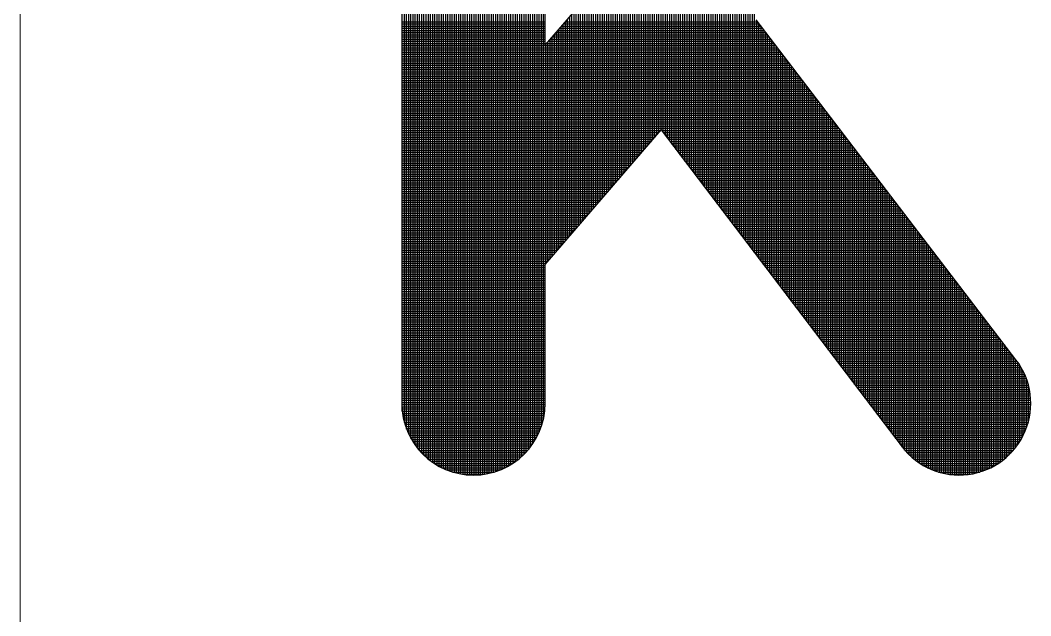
# Model space of a CAD drawing. Header units: inches. Extents: x 1128 to 1969, y -3 to 591.
# Drawn here: x 1795.09 to 1803.16, y 95.75 to 100.5 of the extents above; entities that cross this region are included whole.
import ezdxf

# ---------------------------------------------------------------- set-up
doc = ezdxf.new("R2010")
doc.units = ezdxf.units.IN
doc.header["$MEASUREMENT"] = 0
doc.layers.add('BG 0 -1', color=7, linetype='Continuous')
doc.layers.add('BG ÇÑ±¹Áö¿ª³\xad¹æ±â¼úÁÖ½ÄÈ¸»ç CI', color=7, linetype='Continuous')

msp = doc.modelspace()

# ---------------------------------------------------------------- linework, layer by layer
at = {"layer": 'BG 0 -1', "color": 7, "linetype": 'Continuous', "lineweight": 9}
msp.add_line((1795.0925, 197.7906), (1795.0925, 15.5006), dxfattribs=at)
at = {"layer": 'BG ÇÑ±¹Áö¿ª³\xad¹æ±â¼úÁÖ½ÄÈ¸»ç CI', "color": 242, "linetype": 'Continuous', "lineweight": 25, "true_color": 0xd51c29}
for p, q in [((1798.6115, 96.8834), (1798.6115, 103.5202)), ((1798.6289, 96.8806), (1798.6289, 103.523)), ((1798.6463, 96.8783), (1798.6463, 103.5253)), ((1798.6636, 96.8766), (1798.6636, 103.527)), ((1798.681, 96.8754), (1798.681, 103.5282)), ((1798.6984, 96.8747), (1798.6984, 103.5289)), ((1798.7157, 96.8746), (1798.7157, 103.529)), ((1798.7331, 96.875), (1798.7331, 103.5286)), ((1798.7505, 96.8759), (1798.7505, 103.5277)), ((1798.7678, 96.8773), (1798.7678, 103.5263)), ((1798.7852, 96.8793), (1798.7852, 103.5243)), ((1798.8026, 96.8818), (1798.8026, 103.5217)), ((1798.8199, 96.8849), (1798.8199, 103.5187)), ((1798.4032, 96.9648), (1798.4032, 103.4388)), ((1798.4205, 96.9541), (1798.4205, 103.4495)), ((1798.4379, 96.9442), (1798.4379, 103.4594)), ((1798.4553, 96.9351), (1798.4553, 103.4684)), ((1798.4726, 96.9268), (1798.4726, 103.4768)), ((1798.49, 96.9192), (1798.49, 103.4844)), ((1798.5074, 96.9122), (1798.5074, 103.4914)), ((1798.5247, 96.9059), (1798.5247, 103.4977)), ((1798.5421, 96.9002), (1798.5421, 103.5034)), ((1798.5594, 96.8951), (1798.5594, 103.5084)), ((1798.5768, 96.8906), (1798.5768, 103.5129)), ((1798.5942, 96.8867), (1798.5942, 103.5169)), ((1798.8373, 96.8885), (1798.8373, 103.515)), ((1798.8546, 96.8927), (1798.8546, 103.5108)), ((1798.872, 96.8975), (1798.872, 103.5061)), ((1798.8894, 96.9029), (1798.8894, 103.5007)), ((1798.9067, 96.9089), (1798.9067, 103.4947)), ((1798.9241, 96.9155), (1798.9241, 103.4881)), ((1798.9415, 96.9228), (1798.9415, 103.4808)), ((1798.9588, 96.9308), (1798.9588, 103.4728)), ((1798.9762, 96.9394), (1798.9762, 103.4641)), ((1798.9936, 96.9489), (1798.9936, 103.4547)), ((1799.0109, 96.9591), (1799.0109, 103.4445)), ((1798.3163, 97.0329), (1798.3163, 103.3707)), ((1798.3337, 97.017), (1798.3337, 103.3866)), ((1798.3511, 97.0024), (1798.3511, 103.4012)), ((1798.3684, 96.9888), (1798.3684, 103.4148)), ((1798.3858, 96.9763), (1798.3858, 103.4273)), ((1799.0283, 96.9702), (1799.0283, 103.4334)), ((1799.0457, 96.9822), (1799.0457, 103.4213)), ((1799.063, 96.9952), (1799.063, 103.4084)), ((1799.0804, 97.0093), (1799.0804, 103.3943)), ((1799.0977, 97.0245), (1799.0977, 103.379)), ((1799.1151, 97.0411), (1799.1151, 103.3625)), ((1798.2469, 97.1128), (1798.2469, 103.2908)), ((1798.2643, 97.0899), (1798.2643, 103.3137)), ((1798.2816, 97.0691), (1798.2816, 103.3344)), ((1798.299, 97.0502), (1798.299, 103.3533)), ((1799.1325, 97.0592), (1799.1325, 103.3444)), ((1799.1498, 97.0789), (1799.1498, 103.3247)), ((1799.1672, 97.1007), (1799.1672, 103.3029)), ((1799.1846, 97.1248), (1799.1846, 103.2788)), ((1801.8958, 103.3309), (1799.2838, 100.3072)), ((1798.1948, 97.201), (1798.1948, 103.2026)), ((1798.2122, 97.1674), (1798.2122, 103.2362)), ((1798.2295, 97.1384), (1798.2295, 103.2652)), ((1799.2019, 97.1519), (1799.2019, 103.2517)), ((1799.2193, 97.1829), (1799.2193, 103.2207)), ((1798.1774, 97.2414), (1798.1774, 103.1622)), ((1799.2367, 97.2194), (1799.2367, 103.1841)), ((1799.254, 97.2647), (1799.254, 103.1389)), ((1798.1601, 97.294), (1798.1601, 103.1096)), ((1799.2714, 97.3284), (1799.2714, 103.0751)), ((1798.1393, 102.9568), (1798.1393, 97.4468)), ((1798.1427, 97.3845), (1798.1427, 103.0191)), ((1799.2838, 100.3072), (1799.2838, 102.9568)), ((1800.9557, 98.649), (1800.9557, 102.2427)), ((1800.8863, 98.7404), (1800.8863, 102.1623)), ((1800.9037, 98.7176), (1800.9037, 102.1824)), ((1800.921, 98.6947), (1800.921, 102.2025)), ((1800.9384, 98.6719), (1800.9384, 102.2226)), ((1800.8168, 98.8318), (1800.8168, 102.0819)), ((1800.8342, 98.8089), (1800.8342, 102.102)), ((1800.8516, 98.7861), (1800.8516, 102.1221)), ((1800.8689, 98.7632), (1800.8689, 102.1422)), ((1800.7474, 98.9231), (1800.7474, 102.0015)), ((1800.7647, 98.9003), (1800.7647, 102.0216)), ((1800.7821, 98.8774), (1800.7821, 102.0417)), ((1800.7995, 98.8546), (1800.7995, 102.0618)), ((1800.6779, 99.0145), (1800.6779, 101.9211)), ((1800.6953, 98.9916), (1800.6953, 101.9412)), ((1800.7126, 98.9688), (1800.7126, 101.9613)), ((1800.73, 98.9459), (1800.73, 101.9814)), ((1800.6085, 99.1058), (1800.6085, 101.8407)), ((1800.6258, 99.083), (1800.6258, 101.8608)), ((1800.6432, 99.0601), (1800.6432, 101.8809)), ((1800.6606, 99.0373), (1800.6606, 101.901)), ((1800.539, 99.1972), (1800.539, 101.7603)), ((1800.5564, 99.1743), (1800.5564, 101.7804)), ((1800.5737, 99.1515), (1800.5737, 101.8005)), ((1800.5911, 99.1287), (1800.5911, 101.8206)), ((1800.4695, 99.2885), (1800.4695, 101.6799)), ((1800.4869, 99.2657), (1800.4869, 101.7)), ((1800.5043, 99.2428), (1800.5043, 101.7201)), ((1800.5216, 99.22), (1800.5216, 101.7402)), ((1800.4001, 99.3799), (1800.4001, 101.5995)), ((1800.4175, 99.357), (1800.4175, 101.6196)), ((1800.4348, 99.3342), (1800.4348, 101.6397)), ((1800.4522, 99.3114), (1800.4522, 101.6598)), ((1800.3306, 99.4712), (1800.3306, 101.5191)), ((1800.348, 99.4484), (1800.348, 101.5392)), ((1800.3654, 99.4256), (1800.3654, 101.5593)), ((1800.3827, 99.4027), (1800.3827, 101.5794)), ((1800.2612, 99.5626), (1800.2612, 101.4387)), ((1800.2785, 99.5398), (1800.2785, 101.4588)), ((1800.2959, 99.5169), (1800.2959, 101.4789)), ((1800.3133, 99.4941), (1800.3133, 101.499)), ((1800.1917, 99.6076), (1800.1917, 101.3583)), ((1800.2091, 99.6277), (1800.2091, 101.3784)), ((1800.2264, 99.6083), (1800.2264, 101.3985)), ((1800.2438, 99.5854), (1800.2438, 101.4186)), ((1800.1223, 99.5272), (1800.1223, 101.2779)), ((1800.1396, 99.5473), (1800.1396, 101.298)), ((1800.157, 99.5674), (1800.157, 101.3181)), ((1800.1743, 99.5875), (1800.1743, 101.3382)), ((1800.0528, 99.4468), (1800.0528, 101.1975)), ((1800.0702, 99.4669), (1800.0702, 101.2176)), ((1800.0875, 99.487), (1800.0875, 101.2377)), ((1800.1049, 99.5071), (1800.1049, 101.2578)), ((1799.9833, 99.3664), (1799.9833, 101.1171)), ((1800.0007, 99.3865), (1800.0007, 101.1372)), ((1800.0181, 99.4066), (1800.0181, 101.1573)), ((1800.0354, 99.4267), (1800.0354, 101.1774)), ((1799.8965, 99.2658), (1799.8965, 101.0165)), ((1799.9139, 99.2859), (1799.9139, 101.0366)), ((1799.9312, 99.306), (1799.9312, 101.0568)), ((1799.9486, 99.3262), (1799.9486, 101.0769)), ((1799.966, 99.3463), (1799.966, 101.097)), ((1799.8271, 99.1854), (1799.8271, 100.9361)), ((1799.8444, 99.2055), (1799.8444, 100.9562)), ((1799.8618, 99.2256), (1799.8618, 100.9763)), ((1799.8792, 99.2457), (1799.8792, 100.9964)), ((1799.7576, 99.105), (1799.7576, 100.8557)), ((1799.775, 99.1251), (1799.775, 100.8758)), ((1799.7923, 99.1452), (1799.7923, 100.8959)), ((1799.8097, 99.1653), (1799.8097, 100.916)), ((1799.6881, 99.0246), (1799.6881, 100.7753)), ((1799.7055, 99.0447), (1799.7055, 100.7954)), ((1799.7229, 99.0648), (1799.7229, 100.8155)), ((1799.7402, 99.0849), (1799.7402, 100.8356)), ((1799.6187, 98.9442), (1799.6187, 100.6949)), ((1799.636, 98.9643), (1799.636, 100.715)), ((1799.6534, 98.9844), (1799.6534, 100.7351)), ((1799.6708, 99.0045), (1799.6708, 100.7552)), ((1799.5492, 98.8638), (1799.5492, 100.6145)), ((1799.5666, 98.8839), (1799.5666, 100.6346)), ((1799.584, 98.904), (1799.584, 100.6547)), ((1799.6013, 98.9241), (1799.6013, 100.6748)), ((1799.4798, 98.7834), (1799.4798, 100.5341)), ((1799.4971, 98.8035), (1799.4971, 100.5542)), ((1799.5145, 98.8236), (1799.5145, 100.5743)), ((1799.5319, 98.8437), (1799.5319, 100.5944)), ((1798.1393, 100.493), (1799.2838, 100.493)), ((1798.1393, 100.4757), (1799.2838, 100.4757)), ((1798.1393, 100.4583), (1799.2838, 100.4583)), ((1799.4103, 98.703), (1799.4103, 100.4537)), ((1799.4143, 100.4583), (1801.0066, 100.4583)), ((1799.4277, 98.7231), (1799.4277, 100.4738)), ((1799.4293, 100.4757), (1800.9933, 100.4757)), ((1799.4443, 100.493), (1800.9801, 100.493)), ((1799.445, 98.7432), (1799.445, 100.4939)), ((1799.4624, 98.7633), (1799.4624, 100.514)), ((1803.0428, 97.7949), (1800.9691, 100.5074)), ((1800.9731, 98.6262), (1800.9731, 100.5021)), ((1800.9905, 98.6034), (1800.9905, 100.4794)), ((1801.0078, 98.5805), (1801.0078, 100.4567)), ((1798.1393, 100.441), (1799.2838, 100.441)), ((1798.1393, 100.4236), (1799.2838, 100.4236)), ((1798.1393, 100.4062), (1799.2838, 100.4062)), ((1798.1393, 100.3889), (1799.2838, 100.3889)), ((1798.1393, 100.3715), (1799.2838, 100.3715)), ((1799.3393, 100.3715), (1801.073, 100.3715)), ((1799.3409, 98.6226), (1799.3409, 100.3733)), ((1799.3543, 100.3889), (1801.0597, 100.3889)), ((1799.3582, 98.6427), (1799.3582, 100.3934)), ((1799.3693, 100.4062), (1801.0464, 100.4062)), ((1799.3756, 98.6628), (1799.3756, 100.4135)), ((1799.3843, 100.4236), (1801.0332, 100.4236)), ((1799.3929, 98.6829), (1799.3929, 100.4336)), ((1799.3993, 100.441), (1801.0199, 100.441)), ((1801.0252, 98.5577), (1801.0252, 100.434)), ((1801.0426, 98.5349), (1801.0426, 100.4113)), ((1801.0599, 98.512), (1801.0599, 100.3886)), ((1798.1393, 100.3541), (1799.2838, 100.3541)), ((1798.1393, 100.3368), (1799.2838, 100.3368)), ((1798.1393, 100.3194), (1799.2838, 100.3194)), ((1798.1393, 100.302), (1801.1261, 100.302)), ((1799.2888, 98.5623), (1799.2888, 100.313)), ((1799.2943, 100.3194), (1801.1128, 100.3194)), ((1799.3061, 98.5824), (1799.3061, 100.3331)), ((1799.3093, 100.3368), (1801.0995, 100.3368)), ((1799.3235, 98.6025), (1799.3235, 100.3532)), ((1799.3243, 100.3541), (1801.0863, 100.3541)), ((1801.0773, 98.4892), (1801.0773, 100.3659)), ((1801.0947, 98.4663), (1801.0947, 100.3432)), ((1801.112, 98.4435), (1801.112, 100.3204)), ((1801.1294, 98.4207), (1801.1294, 100.2977)), ((1798.1393, 100.2847), (1801.1394, 100.2847)), ((1798.1393, 100.2673), (1801.1526, 100.2673)), ((1798.1393, 100.2499), (1801.1659, 100.2499)), ((1798.1393, 100.2326), (1801.1792, 100.2326)), ((1798.1393, 100.2152), (1801.1925, 100.2152)), ((1801.1468, 98.3978), (1801.1468, 100.275)), ((1801.1641, 98.375), (1801.1641, 100.2523)), ((1801.1815, 98.3521), (1801.1815, 100.2296)), ((1798.1393, 100.1979), (1801.2058, 100.1979)), ((1798.1393, 100.1805), (1801.219, 100.1805)), ((1798.1393, 100.1631), (1801.2323, 100.1631)), ((1798.1393, 100.1458), (1801.2456, 100.1458)), ((1801.1989, 98.3293), (1801.1989, 100.2069)), ((1801.2162, 98.3065), (1801.2162, 100.1842)), ((1801.2336, 98.2836), (1801.2336, 100.1614)), ((1801.2509, 98.2608), (1801.2509, 100.1387)), ((1798.1393, 100.1284), (1801.2589, 100.1284)), ((1798.1393, 100.111), (1801.2721, 100.111)), ((1798.1393, 100.0937), (1801.2854, 100.0937)), ((1798.1393, 100.0763), (1801.2987, 100.0763)), ((1798.1393, 100.0589), (1801.312, 100.0589)), ((1801.2683, 98.238), (1801.2683, 100.116)), ((1801.2857, 98.2151), (1801.2857, 100.0933)), ((1801.303, 98.1923), (1801.303, 100.0706)), ((1798.1393, 100.0416), (1801.3252, 100.0416)), ((1798.1393, 100.0242), (1801.3385, 100.0242)), ((1798.1393, 100.0068), (1801.3518, 100.0068)), ((1798.1393, 99.9895), (1801.3651, 99.9895)), ((1798.1393, 99.9721), (1801.3783, 99.9721)), ((1801.3204, 98.1694), (1801.3204, 100.0479)), ((1801.3378, 98.1466), (1801.3378, 100.0252)), ((1801.3551, 98.1238), (1801.3551, 100.0025)), ((1801.3725, 98.1009), (1801.3725, 99.9797)), ((1798.1393, 99.9547), (1801.3916, 99.9547)), ((1798.1393, 99.9374), (1801.4049, 99.9374)), ((1798.1393, 99.92), (1801.4182, 99.92)), ((1798.1393, 99.9027), (1801.4314, 99.9027)), ((1801.3899, 98.0781), (1801.3899, 99.957)), ((1801.4072, 98.0552), (1801.4072, 99.9343)), ((1801.4246, 98.0324), (1801.4246, 99.9116)), ((1801.442, 98.0096), (1801.442, 99.8889)), ((1798.1393, 99.8853), (1801.4447, 99.8853)), ((1798.1393, 99.8679), (1801.458, 99.8679)), ((1798.1393, 99.8506), (1801.4713, 99.8506)), ((1798.1393, 99.8332), (1801.4845, 99.8332)), ((1798.1393, 99.8158), (1801.4978, 99.8158)), ((1801.4593, 97.9867), (1801.4593, 99.8662)), ((1801.4767, 97.9639), (1801.4767, 99.8435)), ((1801.494, 97.9411), (1801.494, 99.8208)), ((1798.1393, 99.7985), (1801.5111, 99.7985)), ((1798.1393, 99.7811), (1801.5244, 99.7811)), ((1798.1393, 99.7637), (1801.5376, 99.7637)), ((1798.1393, 99.7464), (1801.5509, 99.7464)), ((1798.1393, 99.729), (1801.5642, 99.729)), ((1801.5114, 97.9182), (1801.5114, 99.798)), ((1801.5288, 97.8954), (1801.5288, 99.7753)), ((1801.5461, 97.8725), (1801.5461, 99.7526)), ((1801.5635, 97.8497), (1801.5635, 99.7299)), ((1798.1393, 99.7116), (1801.5775, 99.7116)), ((1798.1393, 99.6943), (1801.5907, 99.6943)), ((1798.1393, 99.6769), (1801.604, 99.6769)), ((1798.1393, 99.6596), (1801.6173, 99.6596)), ((1801.5809, 97.8269), (1801.5809, 99.7072)), ((1801.5982, 97.804), (1801.5982, 99.6845)), ((1801.6156, 97.7812), (1801.6156, 99.6618)), ((1798.1393, 99.6422), (1801.6306, 99.6422)), ((1798.1393, 99.6248), (1800.2066, 99.6248)), ((1798.1393, 99.6075), (1800.1916, 99.6075)), ((1798.1393, 99.5901), (1800.1766, 99.5901)), ((1798.1393, 99.5727), (1800.1616, 99.5727)), ((1799.2838, 98.5565), (1800.2105, 99.6293)), ((1800.2105, 99.6293), (1802.1336, 97.0998)), ((1800.2139, 99.6248), (1801.6438, 99.6248)), ((1800.2271, 99.6075), (1801.6571, 99.6075)), ((1800.2403, 99.5901), (1801.6704, 99.5901)), ((1800.2535, 99.5727), (1801.6837, 99.5727)), ((1801.633, 97.7583), (1801.633, 99.6391)), ((1801.6503, 97.7355), (1801.6503, 99.6163)), ((1801.6677, 97.7127), (1801.6677, 99.5936)), ((1801.6851, 97.6898), (1801.6851, 99.5709)), ((1798.1393, 99.5554), (1800.1466, 99.5554)), ((1798.1393, 99.538), (1800.1316, 99.538)), ((1798.1393, 99.5206), (1800.1166, 99.5206)), ((1798.1393, 99.5033), (1800.1016, 99.5033)), ((1798.1393, 99.4859), (1800.0866, 99.4859)), ((1800.2667, 99.5554), (1801.6969, 99.5554)), ((1800.2799, 99.538), (1801.7102, 99.538)), ((1800.2931, 99.5206), (1801.7235, 99.5206)), ((1800.3063, 99.5033), (1801.7368, 99.5033)), ((1800.3195, 99.4859), (1801.75, 99.4859)), ((1801.7024, 97.667), (1801.7024, 99.5482)), ((1801.7198, 97.6442), (1801.7198, 99.5255)), ((1801.7372, 97.6213), (1801.7372, 99.5028)), ((1798.1393, 99.4685), (1800.0716, 99.4685)), ((1798.1393, 99.4512), (1800.0566, 99.4512)), ((1798.1393, 99.4338), (1800.0416, 99.4338)), ((1798.1393, 99.4164), (1800.0266, 99.4164)), ((1800.3327, 99.4685), (1801.7633, 99.4685)), ((1800.3459, 99.4512), (1801.7766, 99.4512)), ((1800.3591, 99.4338), (1801.7899, 99.4338)), ((1800.3723, 99.4164), (1801.8032, 99.4164)), ((1801.7545, 97.5985), (1801.7545, 99.4801)), ((1801.7719, 97.5756), (1801.7719, 99.4574)), ((1801.7892, 97.5528), (1801.7892, 99.4346)), ((1801.8066, 97.53), (1801.8066, 99.4119)), ((1798.1393, 99.3991), (1800.0116, 99.3991)), ((1798.1393, 99.3817), (1799.9966, 99.3817)), ((1798.1393, 99.3644), (1799.9816, 99.3644)), ((1798.1393, 99.347), (1799.9666, 99.347)), ((1798.1393, 99.3296), (1799.9516, 99.3296)), ((1800.3855, 99.3991), (1801.8164, 99.3991)), ((1800.3987, 99.3817), (1801.8297, 99.3817)), ((1800.4119, 99.3644), (1801.843, 99.3644)), ((1800.4251, 99.347), (1801.8563, 99.347)), ((1800.4383, 99.3296), (1801.8695, 99.3296)), ((1801.824, 97.5071), (1801.824, 99.3892)), ((1801.8413, 97.4843), (1801.8413, 99.3665)), ((1801.8587, 97.4614), (1801.8587, 99.3438)), ((1798.1393, 99.3123), (1799.9366, 99.3123)), ((1798.1393, 99.2949), (1799.9216, 99.2949)), ((1798.1393, 99.2775), (1799.9066, 99.2775)), ((1798.1393, 99.2602), (1799.8916, 99.2602)), ((1798.1393, 99.2428), (1799.8766, 99.2428)), ((1800.4515, 99.3123), (1801.8828, 99.3123)), ((1800.4647, 99.2949), (1801.8961, 99.2949)), ((1800.4779, 99.2775), (1801.9094, 99.2775)), ((1800.4911, 99.2602), (1801.9226, 99.2602)), ((1800.5043, 99.2428), (1801.9359, 99.2428)), ((1801.8761, 97.4386), (1801.8761, 99.3211)), ((1801.8934, 97.4158), (1801.8934, 99.2984)), ((1801.9108, 97.3929), (1801.9108, 99.2756)), ((1801.9282, 97.3701), (1801.9282, 99.2529)), ((1798.1393, 99.2254), (1799.8616, 99.2254)), ((1798.1393, 99.2081), (1799.8466, 99.2081)), ((1798.1393, 99.1907), (1799.8316, 99.1907)), ((1798.1393, 99.1733), (1799.8166, 99.1733)), ((1800.5175, 99.2254), (1801.9492, 99.2254)), ((1800.5307, 99.2081), (1801.9625, 99.2081)), ((1800.5439, 99.1907), (1801.9757, 99.1907)), ((1800.5571, 99.1733), (1801.989, 99.1733)), ((1801.9455, 97.3473), (1801.9455, 99.2302)), ((1801.9629, 97.3244), (1801.9629, 99.2075)), ((1801.9803, 97.3016), (1801.9803, 99.1848)), ((1801.9976, 97.2787), (1801.9976, 99.1621)), ((1798.1393, 99.156), (1799.8016, 99.156)), ((1798.1393, 99.1386), (1799.7866, 99.1386)), ((1798.1393, 99.1213), (1799.7716, 99.1213)), ((1798.1393, 99.1039), (1799.7566, 99.1039)), ((1798.1393, 99.0865), (1799.7416, 99.0865)), ((1800.5703, 99.156), (1802.0023, 99.156)), ((1800.5835, 99.1386), (1802.0156, 99.1386)), ((1800.5967, 99.1213), (1802.0288, 99.1213)), ((1800.6099, 99.1039), (1802.0421, 99.1039)), ((1800.6231, 99.0865), (1802.0554, 99.0865)), ((1802.015, 97.2559), (1802.015, 99.1394)), ((1802.0323, 97.2331), (1802.0323, 99.1167)), ((1802.0497, 97.2102), (1802.0497, 99.0939)), ((1798.1393, 99.0692), (1799.7266, 99.0692)), ((1798.1393, 99.0518), (1799.7116, 99.0518)), ((1798.1393, 99.0344), (1799.6966, 99.0344)), ((1798.1393, 99.0171), (1799.6816, 99.0171)), ((1798.1393, 98.9997), (1799.6666, 98.9997)), ((1800.6363, 99.0692), (1802.0687, 99.0692)), ((1800.6495, 99.0518), (1802.0819, 99.0518)), ((1800.6627, 99.0344), (1802.0952, 99.0344)), ((1800.6759, 99.0171), (1802.1085, 99.0171)), ((1800.6891, 98.9997), (1802.1218, 98.9997)), ((1802.0671, 97.1874), (1802.0671, 99.0712)), ((1802.0844, 97.1645), (1802.0844, 99.0485)), ((1802.1018, 97.1417), (1802.1018, 99.0258)), ((1802.1192, 97.1189), (1802.1192, 99.0031)), ((1798.1393, 98.9823), (1799.6516, 98.9823)), ((1798.1393, 98.965), (1799.6366, 98.965)), ((1798.1393, 98.9476), (1799.6216, 98.9476)), ((1798.1393, 98.9302), (1799.6066, 98.9302)), ((1800.7023, 98.9823), (1802.135, 98.9823)), ((1800.7155, 98.965), (1802.1483, 98.965)), ((1800.7287, 98.9476), (1802.1616, 98.9476)), ((1800.742, 98.9302), (1802.1749, 98.9302)), ((1802.1365, 97.0961), (1802.1365, 98.9804)), ((1802.1539, 97.0748), (1802.1539, 98.9577)), ((1802.1713, 97.0554), (1802.1713, 98.935)), ((1798.1393, 98.9129), (1799.5916, 98.9129)), ((1798.1393, 98.8955), (1799.5766, 98.8955)), ((1798.1393, 98.8781), (1799.5616, 98.8781)), ((1798.1393, 98.8608), (1799.5466, 98.8608)), ((1798.1393, 98.8434), (1799.5316, 98.8434)), ((1800.7552, 98.9129), (1802.1881, 98.9129)), ((1800.7684, 98.8955), (1802.2014, 98.8955)), ((1800.7816, 98.8781), (1802.2147, 98.8781)), ((1800.7948, 98.8608), (1802.228, 98.8608)), ((1800.808, 98.8434), (1802.2412, 98.8434)), ((1802.1886, 97.0376), (1802.1886, 98.9122)), ((1802.206, 97.0214), (1802.206, 98.8895)), ((1802.2234, 97.0064), (1802.2234, 98.8668)), ((1802.2407, 96.9925), (1802.2407, 98.8441)), ((1798.1393, 98.8261), (1799.5166, 98.8261)), ((1798.1393, 98.8087), (1799.5016, 98.8087)), ((1798.1393, 98.7913), (1799.4866, 98.7913)), ((1798.1393, 98.774), (1799.4716, 98.774)), ((1800.8212, 98.8261), (1802.2545, 98.8261)), ((1800.8344, 98.8087), (1802.2678, 98.8087)), ((1800.8476, 98.7913), (1802.2811, 98.7913)), ((1800.8608, 98.774), (1802.2943, 98.774)), ((1802.2581, 96.9797), (1802.2581, 98.8214)), ((1802.2755, 96.9679), (1802.2755, 98.7987)), ((1802.2928, 96.957), (1802.2928, 98.776)), ((1798.1393, 98.7566), (1799.4566, 98.7566)), ((1798.1393, 98.7392), (1799.4416, 98.7392)), ((1798.1393, 98.7219), (1799.4266, 98.7219)), ((1798.1393, 98.7045), (1799.4116, 98.7045)), ((1798.1393, 98.6871), (1799.3966, 98.6871)), ((1800.874, 98.7566), (1802.3076, 98.7566)), ((1800.8872, 98.7392), (1802.3209, 98.7392)), ((1800.9004, 98.7219), (1802.3342, 98.7219)), ((1800.9136, 98.7045), (1802.3474, 98.7045)), ((1800.9268, 98.6871), (1802.3607, 98.6871)), ((1802.3102, 96.9469), (1802.3102, 98.7533)), ((1802.3275, 96.9376), (1802.3275, 98.7305)), ((1802.3449, 96.9291), (1802.3449, 98.7078)), ((1802.3623, 96.9213), (1802.3623, 98.6851)), ((1798.1393, 98.6698), (1799.3816, 98.6698)), ((1798.1393, 98.6524), (1799.3666, 98.6524)), ((1798.1393, 98.635), (1799.3516, 98.635)), ((1798.1393, 98.6177), (1799.3366, 98.6177)), ((1798.1393, 98.6003), (1799.3216, 98.6003)), ((1800.94, 98.6698), (1802.374, 98.6698)), ((1800.9532, 98.6524), (1802.3873, 98.6524)), ((1800.9664, 98.635), (1802.4006, 98.635)), ((1800.9796, 98.6177), (1802.4138, 98.6177)), ((1800.9928, 98.6003), (1802.4271, 98.6003)), ((1802.3796, 96.9141), (1802.3796, 98.6624)), ((1802.397, 96.9076), (1802.397, 98.6397)), ((1802.4144, 96.9018), (1802.4144, 98.617)), ((1798.1393, 98.583), (1799.3066, 98.583)), ((1798.1393, 98.5656), (1799.2916, 98.5656)), ((1798.1393, 98.5482), (1799.2838, 98.5482)), ((1798.1393, 98.5309), (1799.2838, 98.5309)), ((1799.2838, 97.4468), (1799.2838, 98.5565)), ((1801.006, 98.583), (1802.4404, 98.583)), ((1801.0192, 98.5656), (1802.4537, 98.5656)), ((1801.0324, 98.5482), (1802.4669, 98.5482)), ((1801.0456, 98.5309), (1802.4802, 98.5309)), ((1802.4317, 96.8965), (1802.4317, 98.5943)), ((1802.4491, 96.8918), (1802.4491, 98.5715)), ((1802.4665, 96.8878), (1802.4665, 98.5488)), ((1802.4838, 96.8842), (1802.4838, 98.5261)), ((1798.1393, 98.5135), (1799.2838, 98.5135)), ((1798.1393, 98.4961), (1799.2838, 98.4961)), ((1798.1393, 98.4788), (1799.2838, 98.4788)), ((1798.1393, 98.4614), (1799.2838, 98.4614)), ((1798.1393, 98.444), (1799.2838, 98.444)), ((1801.0588, 98.5135), (1802.4935, 98.5135)), ((1801.072, 98.4961), (1802.5068, 98.4961)), ((1801.0852, 98.4788), (1802.52, 98.4788)), ((1801.0984, 98.4614), (1802.5333, 98.4614)), ((1801.1116, 98.444), (1802.5466, 98.444)), ((1802.5012, 96.8813), (1802.5012, 98.5034)), ((1802.5186, 96.8789), (1802.5186, 98.4807)), ((1802.5359, 96.877), (1802.5359, 98.458)), ((1802.5533, 96.8757), (1802.5533, 98.4353)), ((1798.1393, 98.4267), (1799.2838, 98.4267)), ((1798.1393, 98.4093), (1799.2838, 98.4093)), ((1798.1393, 98.3919), (1799.2838, 98.3919)), ((1798.1393, 98.3746), (1799.2838, 98.3746)), ((1798.1393, 98.3572), (1799.2838, 98.3572)), ((1801.1248, 98.4267), (1802.5599, 98.4267)), ((1801.138, 98.4093), (1802.5731, 98.4093)), ((1801.1512, 98.3919), (1802.5864, 98.3919)), ((1801.1644, 98.3746), (1802.5997, 98.3746)), ((1801.1776, 98.3572), (1802.613, 98.3572)), ((1802.5706, 96.8748), (1802.5706, 98.4126)), ((1802.588, 96.8746), (1802.588, 98.3898)), ((1802.6054, 96.8748), (1802.6054, 98.3671)), ((1798.1393, 98.3399), (1799.2838, 98.3399)), ((1798.1393, 98.3225), (1799.2838, 98.3225)), ((1798.1393, 98.3051), (1799.2838, 98.3051)), ((1798.1393, 98.2878), (1799.2838, 98.2878)), ((1801.1908, 98.3399), (1802.6262, 98.3399)), ((1801.204, 98.3225), (1802.6395, 98.3225)), ((1801.2172, 98.3051), (1802.6528, 98.3051)), ((1801.2304, 98.2878), (1802.6661, 98.2878)), ((1802.6227, 96.8756), (1802.6227, 98.3444)), ((1802.6401, 96.8769), (1802.6401, 98.3217)), ((1802.6575, 96.8787), (1802.6575, 98.299)), ((1802.6748, 96.8811), (1802.6748, 98.2763)), ((1798.1393, 98.2704), (1799.2838, 98.2704)), ((1798.1393, 98.253), (1799.2838, 98.253)), ((1798.1393, 98.2357), (1799.2838, 98.2357)), ((1798.1393, 98.2183), (1799.2838, 98.2183)), ((1798.1393, 98.2009), (1799.2838, 98.2009)), ((1801.2436, 98.2704), (1802.6793, 98.2704)), ((1801.2569, 98.253), (1802.6926, 98.253)), ((1801.2701, 98.2357), (1802.7059, 98.2357)), ((1801.2833, 98.2183), (1802.7192, 98.2183)), ((1801.2965, 98.2009), (1802.7324, 98.2009)), ((1802.6922, 96.884), (1802.6922, 98.2536)), ((1802.7096, 96.8875), (1802.7096, 98.2309)), ((1802.7269, 96.8915), (1802.7269, 98.2081)), ((1798.1393, 98.1836), (1799.2838, 98.1836)), ((1798.1393, 98.1662), (1799.2838, 98.1662)), ((1798.1393, 98.1488), (1799.2838, 98.1488)), ((1798.1393, 98.1315), (1799.2838, 98.1315)), ((1798.1393, 98.1141), (1799.2838, 98.1141)), ((1801.3097, 98.1836), (1802.7457, 98.1836)), ((1801.3229, 98.1662), (1802.759, 98.1662)), ((1801.3361, 98.1488), (1802.7723, 98.1488)), ((1801.3493, 98.1315), (1802.7855, 98.1315)), ((1801.3625, 98.1141), (1802.7988, 98.1141)), ((1802.7443, 96.8961), (1802.7443, 98.1854)), ((1802.7617, 96.9013), (1802.7617, 98.1627)), ((1802.779, 96.9071), (1802.779, 98.14)), ((1802.7964, 96.9136), (1802.7964, 98.1173)), ((1798.1393, 98.0967), (1799.2838, 98.0967)), ((1798.1393, 98.0794), (1799.2838, 98.0794)), ((1798.1393, 98.062), (1799.2838, 98.062)), ((1798.1393, 98.0447), (1799.2838, 98.0447)), ((1801.3757, 98.0967), (1802.8121, 98.0967)), ((1801.3889, 98.0794), (1802.8254, 98.0794)), ((1801.4021, 98.062), (1802.8386, 98.062)), ((1801.4153, 98.0447), (1802.8519, 98.0447)), ((1802.8138, 96.9207), (1802.8138, 98.0946)), ((1802.8311, 96.9284), (1802.8311, 98.0719)), ((1802.8485, 96.9369), (1802.8485, 98.0492)), ((1798.1393, 98.0273), (1799.2838, 98.0273)), ((1798.1393, 98.0099), (1799.2838, 98.0099)), ((1798.1393, 97.9926), (1799.2838, 97.9926)), ((1798.1393, 97.9752), (1799.2838, 97.9752)), ((1798.1393, 97.9578), (1799.2838, 97.9578)), ((1801.4285, 98.0273), (1802.8652, 98.0273)), ((1801.4417, 98.0099), (1802.8785, 98.0099)), ((1801.4549, 97.9926), (1802.8917, 97.9926)), ((1801.4681, 97.9752), (1802.905, 97.9752)), ((1801.4813, 97.9578), (1802.9183, 97.9578)), ((1802.8658, 96.9462), (1802.8658, 98.0264)), ((1802.8832, 96.9562), (1802.8832, 98.0037)), ((1802.9006, 96.967), (1802.9006, 97.981)), ((1802.9179, 96.9788), (1802.9179, 97.9583)), ((1798.1393, 97.9405), (1799.2838, 97.9405)), ((1798.1393, 97.9231), (1799.2838, 97.9231)), ((1798.1393, 97.9057), (1799.2838, 97.9057)), ((1798.1393, 97.8884), (1799.2838, 97.8884)), ((1798.1393, 97.871), (1799.2838, 97.871)), ((1801.4945, 97.9405), (1802.9316, 97.9405)), ((1801.5077, 97.9231), (1802.9448, 97.9231)), ((1801.5209, 97.9057), (1802.9581, 97.9057)), ((1801.5341, 97.8884), (1802.9714, 97.8884)), ((1801.5473, 97.871), (1802.9847, 97.871)), ((1802.9353, 96.9915), (1802.9353, 97.9356)), ((1802.9527, 97.0052), (1802.9527, 97.9129)), ((1802.97, 97.0201), (1802.97, 97.8902)), ((1798.1393, 97.8536), (1799.2838, 97.8536)), ((1798.1393, 97.8363), (1799.2838, 97.8363)), ((1798.1393, 97.8189), (1799.2838, 97.8189)), ((1798.1393, 97.8016), (1799.2838, 97.8016)), ((1801.5605, 97.8536), (1802.998, 97.8536)), ((1801.5737, 97.8363), (1803.0112, 97.8363)), ((1801.5869, 97.8189), (1803.0245, 97.8189)), ((1801.6001, 97.8016), (1803.0378, 97.8016)), ((1802.9874, 97.0363), (1802.9874, 97.8675)), ((1803.0048, 97.0539), (1803.0048, 97.8447)), ((1803.0221, 97.0732), (1803.0221, 97.822)), ((1803.0395, 97.0943), (1803.0395, 97.7993)), ((1798.1393, 97.7842), (1799.2838, 97.7842)), ((1798.1393, 97.7668), (1799.2838, 97.7668)), ((1798.1393, 97.7495), (1799.2838, 97.7495)), ((1798.1393, 97.7321), (1799.2838, 97.7321)), ((1798.1393, 97.7147), (1799.2838, 97.7147)), ((1801.6133, 97.7842), (1803.0509, 97.7842)), ((1801.6265, 97.7668), (1803.0631, 97.7668)), ((1801.6397, 97.7495), (1803.0743, 97.7495)), ((1801.6529, 97.7321), (1803.0847, 97.7321)), ((1801.6661, 97.7147), (1803.0943, 97.7147)), ((1803.0569, 97.1177), (1803.0569, 97.7758)), ((1803.0742, 97.1439), (1803.0742, 97.7496)), ((1803.0916, 97.1737), (1803.0916, 97.7198)), ((1798.1393, 97.6974), (1799.2838, 97.6974)), ((1798.1393, 97.68), (1799.2838, 97.68)), ((1798.1393, 97.6626), (1799.2838, 97.6626)), ((1798.1393, 97.6453), (1799.2838, 97.6453)), ((1798.1393, 97.6279), (1799.2838, 97.6279)), ((1801.6793, 97.6974), (1803.1031, 97.6974)), ((1801.6925, 97.68), (1803.1112, 97.68)), ((1801.7057, 97.6626), (1803.1187, 97.6626)), ((1801.7189, 97.6453), (1803.1254, 97.6453)), ((1801.7321, 97.6279), (1803.1315, 97.6279)), ((1803.1089, 97.2085), (1803.1089, 97.6851)), ((1803.1263, 97.2508), (1803.1263, 97.6428)), ((1798.1393, 97.6105), (1799.2838, 97.6105)), ((1798.1393, 97.5932), (1799.2838, 97.5932)), ((1798.1393, 97.5758), (1799.2838, 97.5758)), ((1798.1393, 97.5584), (1799.2838, 97.5584)), ((1801.7453, 97.6105), (1803.137, 97.6105)), ((1801.7585, 97.5932), (1803.1419, 97.5932)), ((1801.7717, 97.5758), (1803.1462, 97.5758)), ((1801.785, 97.5584), (1803.1499, 97.5584)), ((1803.1437, 97.3073), (1803.1437, 97.5862)), ((1798.1393, 97.5411), (1799.2838, 97.5411)), ((1798.1393, 97.5237), (1799.2838, 97.5237)), ((1798.1393, 97.5064), (1799.2838, 97.5064)), ((1798.1393, 97.489), (1799.2838, 97.489)), ((1798.1393, 97.4716), (1799.2838, 97.4716)), ((1801.7982, 97.5411), (1803.1531, 97.5411)), ((1801.8114, 97.5237), (1803.1557, 97.5237)), ((1801.8246, 97.5064), (1803.1578, 97.5064)), ((1801.8378, 97.489), (1803.1594, 97.489)), ((1801.851, 97.4716), (1803.1604, 97.4716)), ((1798.1393, 97.4543), (1799.2838, 97.4543)), ((1798.1394, 97.4369), (1799.2837, 97.4369)), ((1798.1399, 97.4195), (1799.2831, 97.4195)), ((1798.141, 97.4022), (1799.282, 97.4022)), ((1801.8642, 97.4543), (1803.1609, 97.4543)), ((1801.8774, 97.4369), (1803.1608, 97.4369)), ((1801.8906, 97.4195), (1803.1603, 97.4195)), ((1801.9038, 97.4022), (1803.1592, 97.4022)), ((1798.1427, 97.3848), (1799.2804, 97.3848)), ((1798.1448, 97.3674), (1799.2782, 97.3674)), ((1798.1475, 97.3501), (1799.2755, 97.3501)), ((1798.1508, 97.3327), (1799.2723, 97.3327)), ((1798.1546, 97.3153), (1799.2685, 97.3153)), ((1801.917, 97.3848), (1803.1576, 97.3848)), ((1801.9302, 97.3674), (1803.1554, 97.3674)), ((1801.9434, 97.3501), (1803.1527, 97.3501)), ((1801.9566, 97.3327), (1803.1494, 97.3327)), ((1801.9698, 97.3153), (1803.1456, 97.3153)), ((1798.159, 97.298), (1799.2641, 97.298)), ((1798.164, 97.2806), (1799.2591, 97.2806)), ((1798.1695, 97.2633), (1799.2535, 97.2633)), ((1798.1757, 97.2459), (1799.2473, 97.2459)), ((1798.1826, 97.2285), (1799.2405, 97.2285)), ((1801.983, 97.298), (1803.1412, 97.298)), ((1801.9962, 97.2806), (1803.1363, 97.2806)), ((1802.0094, 97.2633), (1803.1307, 97.2633)), ((1802.0226, 97.2459), (1803.1245, 97.2459)), ((1802.0358, 97.2285), (1803.1177, 97.2285)), ((1798.1901, 97.2112), (1799.233, 97.2112)), ((1798.1983, 97.1938), (1799.2248, 97.1938)), ((1798.2072, 97.1764), (1799.2159, 97.1764)), ((1798.2169, 97.1591), (1799.2062, 97.1591)), ((1802.049, 97.2112), (1803.1102, 97.2112)), ((1802.0622, 97.1938), (1803.102, 97.1938)), ((1802.0754, 97.1764), (1803.093, 97.1764)), ((1802.0886, 97.1591), (1803.0833, 97.1591)), ((1798.2274, 97.1417), (1799.1957, 97.1417)), ((1798.2388, 97.1243), (1799.1843, 97.1243)), ((1798.2511, 97.107), (1799.1719, 97.107)), ((1798.2645, 97.0896), (1799.1586, 97.0896)), ((1798.2789, 97.0722), (1799.1442, 97.0722)), ((1802.1018, 97.1417), (1803.0728, 97.1417)), ((1802.115, 97.1243), (1803.0614, 97.1243)), ((1802.1282, 97.107), (1803.0491, 97.107)), ((1802.1416, 97.0896), (1803.0358, 97.0896)), ((1802.1561, 97.0722), (1803.0213, 97.0722)), ((1798.2946, 97.0549), (1799.1285, 97.0549)), ((1798.3116, 97.0375), (1799.1115, 97.0375)), ((1798.3302, 97.0201), (1799.0929, 97.0201)), ((1798.3505, 97.0028), (1799.0725, 97.0028)), ((1798.373, 96.9854), (1799.05, 96.9854)), ((1802.1717, 97.0549), (1803.0057, 97.0549)), ((1802.1888, 97.0375), (1802.9886, 97.0375)), ((1802.2073, 97.0201), (1802.97, 97.0201)), ((1802.2277, 97.0028), (1802.9497, 97.0028)), ((1802.2502, 96.9854), (1802.9272, 96.9854)), ((1798.3981, 96.9681), (1799.025, 96.9681)), ((1798.4263, 96.9507), (1798.9967, 96.9507)), ((1798.4589, 96.9333), (1798.9641, 96.9333)), ((1798.4978, 96.916), (1798.9252, 96.916)), ((1802.2752, 96.9681), (1802.9022, 96.9681)), ((1802.3035, 96.9507), (1802.8739, 96.9507)), ((1802.3361, 96.9333), (1802.8413, 96.9333)), ((1802.375, 96.916), (1802.8024, 96.916)), ((1798.5474, 96.8986), (1798.8757, 96.8986)), ((1798.6244, 96.8812), (1798.7987, 96.8812)), ((1802.4246, 96.8986), (1802.7528, 96.8986)), ((1802.5015, 96.8812), (1802.6758, 96.8812))]:
    msp.add_line(p, q, dxfattribs=at)
for centre, start, end in [((1802.5887, 97.4468), 217.32253, 37.47495), ((1798.7115, 97.4468), 180, 0)]:
    msp.add_arc(centre, 0.5722, start, end, dxfattribs=at)

doc.saveas('drawing.dxf')
